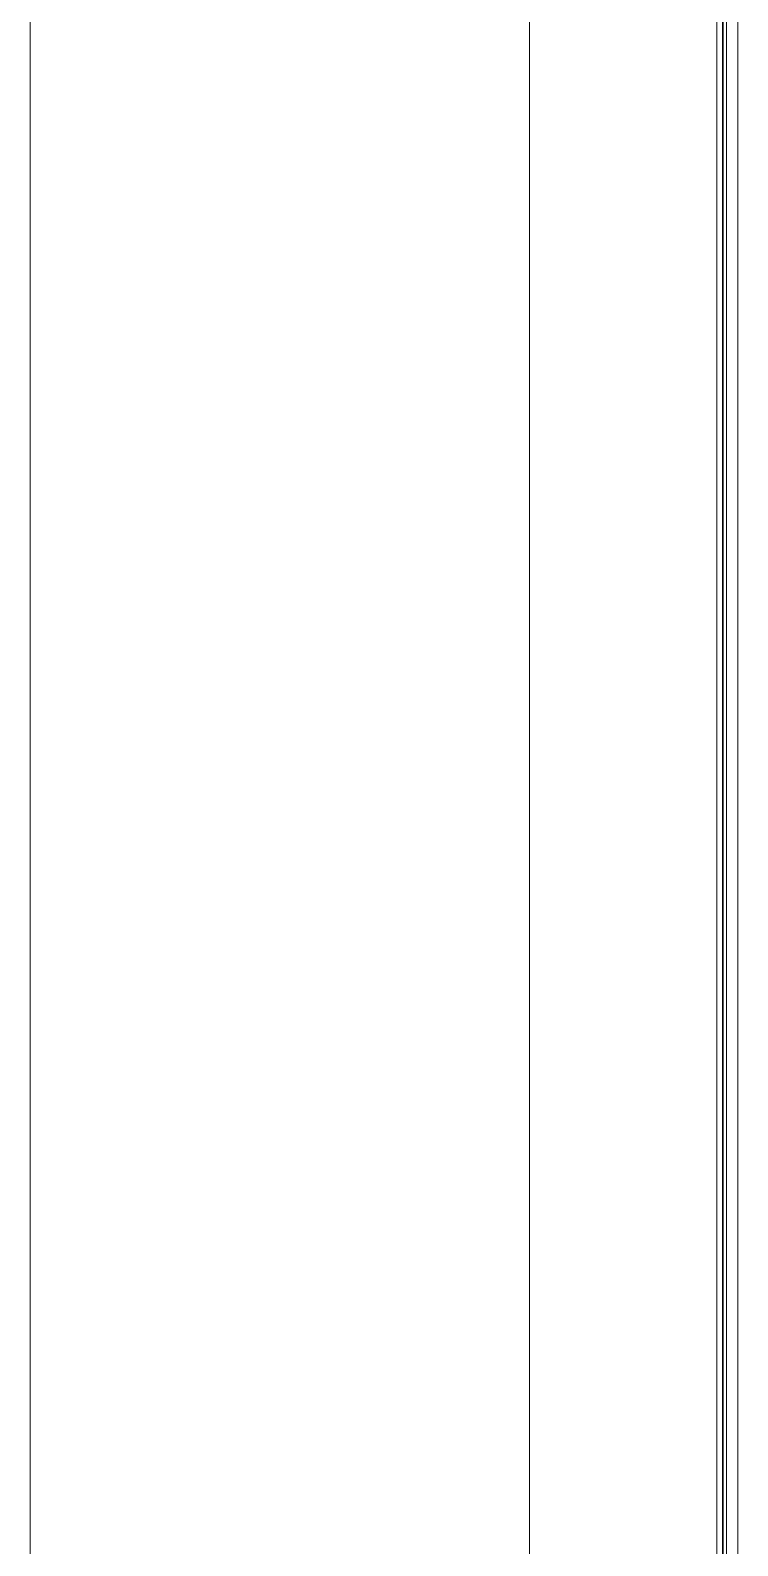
# Model space of a CAD drawing. Header units: millimetres. Extents: x 1880 to 4113, y 771 to 2990.
# Drawn here: x 3764.2 to 3934.2, y 1490.3 to 1854.1 of the extents above; entities that cross this region are included whole.
import ezdxf

# ---------------------------------------------------------------- set-up
doc = ezdxf.new("R2010")
doc.units = ezdxf.units.MM
doc.layers.add('000-PI-ORMAR', color=2, linetype='Continuous')
doc.layers.add('002-PI-Kabelska kanalica', color=150, linetype='Continuous')

msp = doc.modelspace()

# ---------------------------------------------------------------- linework, layer by layer
at = {"layer": '000-PI-ORMAR', "color": 0, "linetype": 'ByBlock', "lineweight": 0}
for p, q in [((3929.2, 2828.22), (3929.2, 843.72)), ((3930.51, 843.72), (3930.51, 2828.22)), ((3930.7, 2807.58), (3930.7, 856.72)), ((3931.48, 2807.52), (3931.48, 856.52)), ((3934.2, 2807.52), (3934.2, 856.52)), ((3884.2, 2779.12), (3884.2, 889.12))]:
    msp.add_line(p, q, dxfattribs=at)
at = {"layer": '002-PI-Kabelska kanalica', "color": 0, "linetype": 'ByBlock', "lineweight": 0}
for p, q in [((3764.2, 2624.72), (3764.2, 1193.72)), ((3884.2, 2624.72), (3884.2, 1193.72))]:
    msp.add_line(p, q, dxfattribs=at)

doc.saveas('drawing.dxf')
